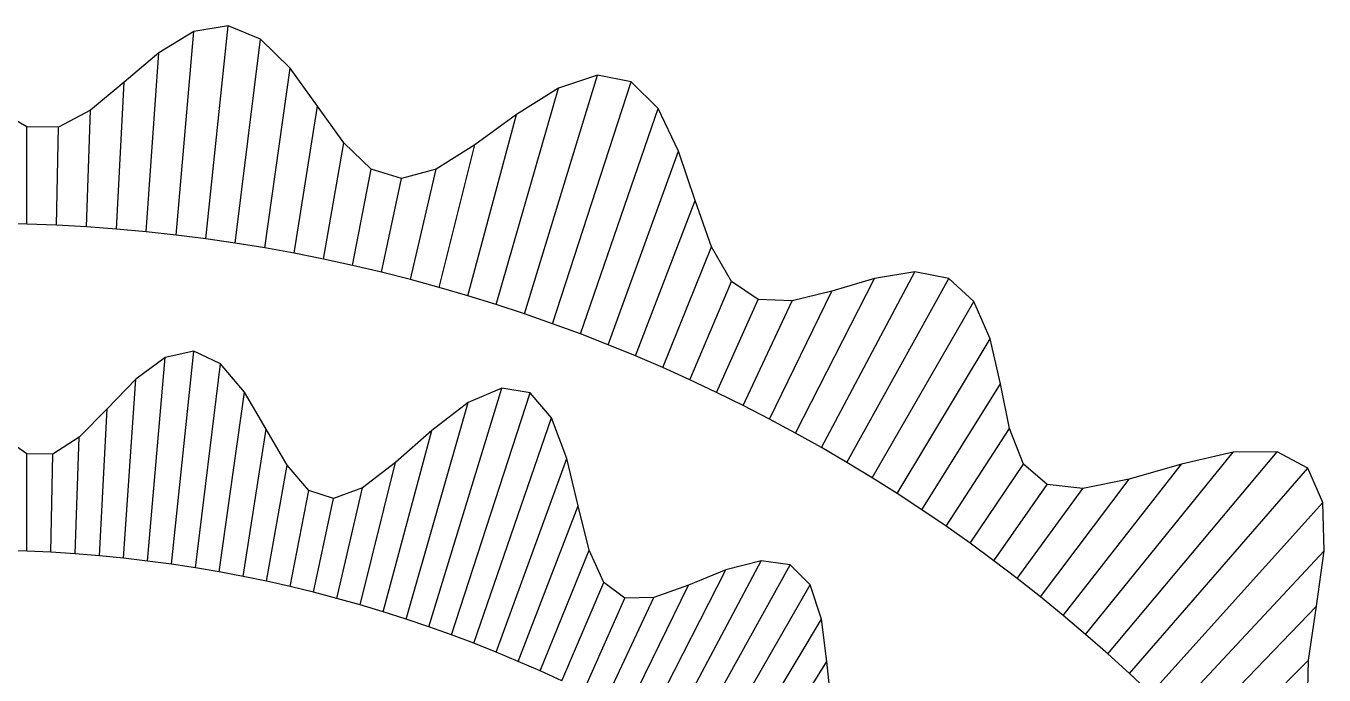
# Model space of a CAD drawing. Header units: metres. Extents: x -31.1 to 29.2, y -27.3 to 29.9.
# Drawn here: x -0.01 to 19.82, y 19.36 to 29.28 of the extents above; entities that cross this region are included whole.
import ezdxf

# ---------------------------------------------------------------- set-up
doc = ezdxf.new("R2010")
doc.units = ezdxf.units.M
for name, color, linetype in [('Fill', 3, 'Continuous'), ('Inner', 2, 'Continuous'), ('Outer', 1, 'Continuous')]:
    doc.layers.add(name, color=color, linetype=linetype)

msp = doc.modelspace()

# ---------------------------------------------------------------- linework, layer by layer
at = {"layer": 'Fill'}
for p, q in [((2.282, 26.081), (2.554, 29.193)), ((2.735, 26.023), (3.077, 29.278)), ((3.187, 25.958), (3.57, 29.078)), ((1.827, 26.131), (2.019, 28.869)), ((3.638, 25.885), (4.024, 28.633)), ((1.372, 26.172), (1.489, 28.418)), ((7.606, 24.877), (8.721, 28.526)), ((8.034, 24.727), (9.236, 28.425)), ((7.174, 25.02), (8.123, 28.329)), ((0.915, 26.206), (0.977, 27.992)), ((4.087, 25.803), (4.443, 28.053)), ((8.46, 24.57), (9.646, 28.015)), ((6.74, 25.154), (7.483, 27.926)), ((0, 26.25), (0, 27.736)), ((0.458, 26.232), (0.484, 27.733)), ((4.534, 25.714), (4.847, 27.489)), ((6.303, 25.282), (6.847, 27.46)), ((8.883, 24.406), (9.96, 27.366)), ((4.98, 25.618), (5.265, 27.087)), ((5.864, 25.401), (6.254, 27.091)), ((5.423, 25.513), (5.728, 26.947)), ((9.303, 24.234), (10.215, 26.611)), ((9.719, 24.055), (10.465, 25.902)), ((11.747, 23.055), (12.951, 25.418)), ((12.141, 22.834), (13.568, 25.518)), ((12.531, 22.606), (14.088, 25.416)), ((10.132, 23.869), (10.77, 25.373)), ((11.349, 23.269), (12.302, 25.224)), ((10.541, 23.676), (11.175, 25.099)), ((10.947, 23.476), (11.693, 25.075)), ((12.917, 22.372), (14.472, 25.066)), ((13.298, 22.132), (14.72, 24.498)), ((1.846, 21.1), (2.118, 24.212)), ((2.213, 21.051), (2.555, 24.305)), ((2.578, 20.995), (2.961, 24.115)), ((1.478, 21.143), (1.67, 23.881)), ((13.675, 21.884), (14.876, 23.806)), ((2.942, 20.933), (3.328, 23.682)), ((6.144, 20.096), (7.259, 23.744)), ((6.489, 19.972), (7.691, 23.669)), ((1.11, 21.179), (1.228, 23.425)), ((5.796, 20.213), (6.745, 23.523)), ((6.832, 19.843), (8.018, 23.287)), ((3.305, 20.865), (3.661, 23.115)), ((5.446, 20.325), (6.189, 23.096)), ((14.047, 21.631), (15.017, 23.123)), ((0.741, 21.209), (0.803, 22.995)), ((0, 21.25), (0, 22.736)), ((0.371, 21.233), (0.397, 22.734)), ((7.173, 19.707), (8.25, 22.668)), ((16.179, 19.979), (18.434, 22.764)), ((16.516, 19.683), (19.107, 22.77)), ((3.666, 20.79), (3.979, 22.565)), ((5.094, 20.43), (5.637, 22.608)), ((14.415, 21.371), (15.231, 22.581)), ((15.836, 20.269), (17.642, 22.581)), ((16.848, 19.381), (19.575, 22.519)), ((4.74, 20.529), (5.13, 22.219)), ((14.778, 21.105), (15.592, 22.268)), ((15.488, 20.554), (16.842, 22.349)), ((4.026, 20.71), (4.311, 22.179)), ((4.383, 20.623), (4.688, 22.056)), ((15.135, 20.832), (16.135, 22.208)), ((7.511, 19.566), (8.423, 21.943)), ((17.174, 19.074), (19.804, 21.995)), ((7.846, 19.419), (8.592, 21.266)), ((17.495, 18.761), (19.821, 21.255)), ((9.794, 18.419), (11.221, 21.103)), ((10.107, 18.233), (11.664, 21.043)), ((9.477, 18.6), (10.681, 20.963)), ((8.178, 19.267), (8.817, 20.771)), ((9.157, 18.775), (10.111, 20.73)), ((10.417, 18.042), (11.972, 20.736)), ((8.508, 19.108), (9.141, 20.531)), ((8.834, 18.944), (9.579, 20.543)), ((17.81, 18.443), (19.708, 20.409)), ((10.723, 17.846), (12.144, 20.212)), ((11.025, 17.644), (12.226, 19.566)), ((18.12, 18.12), (19.584, 19.584))]:
    msp.add_line(p, q, dxfattribs=at)
at = {"layer": 'Inner'}
for p, q in [((0, 26.25), (-0.458, 26.26)), ((0.458, 26.232), (0, 26.25)), ((0.915, 26.206), (0.458, 26.232)), ((1.372, 26.172), (0.915, 26.206)), ((1.827, 26.131), (1.372, 26.172)), ((2.282, 26.081), (1.827, 26.131)), ((2.735, 26.023), (2.282, 26.081)), ((3.187, 25.958), (2.735, 26.023)), ((3.638, 25.885), (3.187, 25.958)), ((4.087, 25.803), (3.638, 25.885)), ((4.534, 25.714), (4.087, 25.803)), ((4.98, 25.618), (4.534, 25.714)), ((5.423, 25.513), (4.98, 25.618)), ((5.864, 25.401), (5.423, 25.513)), ((6.303, 25.282), (5.864, 25.401)), ((6.74, 25.154), (6.303, 25.282)), ((7.174, 25.02), (6.74, 25.154)), ((7.606, 24.877), (7.174, 25.02)), ((8.034, 24.727), (7.606, 24.877)), ((8.46, 24.57), (8.034, 24.727)), ((8.883, 24.406), (8.46, 24.57)), ((9.303, 24.234), (8.883, 24.406)), ((9.719, 24.055), (9.303, 24.234)), ((10.132, 23.869), (9.719, 24.055)), ((10.541, 23.676), (10.132, 23.869)), ((10.947, 23.476), (10.541, 23.676)), ((11.349, 23.269), (10.947, 23.476)), ((11.747, 23.055), (11.349, 23.269)), ((12.141, 22.834), (11.747, 23.055)), ((12.531, 22.606), (12.141, 22.834)), ((12.917, 22.372), (12.531, 22.606)), ((13.298, 22.132), (12.917, 22.372)), ((13.675, 21.884), (13.298, 22.132)), ((14.047, 21.631), (13.675, 21.884)), ((14.415, 21.371), (14.047, 21.631)), ((0, 21.25), (-0.371, 21.261)), ((0.371, 21.233), (0, 21.25)), ((0.741, 21.209), (0.371, 21.233)), ((14.778, 21.105), (14.415, 21.371)), ((1.11, 21.179), (0.741, 21.209)), ((1.478, 21.143), (1.11, 21.179)), ((1.846, 21.1), (1.478, 21.143)), ((2.213, 21.051), (1.846, 21.1)), ((2.578, 20.995), (2.213, 21.051)), ((15.135, 20.832), (14.778, 21.105)), ((2.942, 20.933), (2.578, 20.995)), ((3.305, 20.865), (2.942, 20.933)), ((3.666, 20.79), (3.305, 20.865)), ((15.488, 20.554), (15.135, 20.832)), ((4.026, 20.71), (3.666, 20.79)), ((4.383, 20.623), (4.026, 20.71)), ((4.74, 20.529), (4.383, 20.623)), ((5.094, 20.43), (4.74, 20.529)), ((5.446, 20.325), (5.094, 20.43)), ((15.836, 20.269), (15.488, 20.554)), ((5.796, 20.213), (5.446, 20.325)), ((16.179, 19.979), (15.836, 20.269)), ((6.144, 20.096), (5.796, 20.213)), ((6.489, 19.972), (6.144, 20.096)), ((6.832, 19.843), (6.489, 19.972)), ((7.173, 19.707), (6.832, 19.843)), ((16.516, 19.683), (16.179, 19.979)), ((7.511, 19.566), (7.173, 19.707)), ((16.848, 19.381), (16.516, 19.683)), ((7.846, 19.419), (7.511, 19.566)), ((8.178, 19.267), (7.846, 19.419)), ((17.174, 19.074), (16.848, 19.381))]:
    msp.add_line(p, q, dxfattribs=at)
at = {"layer": 'Outer'}
for p, q in [((2.554, 29.193), (2.019, 28.869)), ((3.077, 29.278), (2.554, 29.193)), ((3.57, 29.078), (3.077, 29.278)), ((4.024, 28.633), (3.57, 29.078)), ((2.019, 28.869), (1.489, 28.418)), ((4.443, 28.053), (4.024, 28.633)), ((1.489, 28.418), (0.977, 27.992)), ((8.721, 28.526), (8.123, 28.329)), ((9.236, 28.425), (8.721, 28.526)), ((9.646, 28.015), (9.236, 28.425)), ((8.123, 28.329), (7.483, 27.926)), ((0, 27.736), (-0.489, 28.018)), ((0.977, 27.992), (0.484, 27.733)), ((4.847, 27.489), (4.443, 28.053)), ((9.96, 27.366), (9.646, 28.015)), ((7.483, 27.926), (6.847, 27.46)), ((0.484, 27.733), (0, 27.736)), ((5.265, 27.087), (4.847, 27.489)), ((6.847, 27.46), (6.254, 27.091)), ((10.215, 26.611), (9.96, 27.366)), ((5.728, 26.947), (5.265, 27.087)), ((6.254, 27.091), (5.728, 26.947)), ((10.465, 25.902), (10.215, 26.611)), ((10.77, 25.373), (10.465, 25.902)), ((12.951, 25.418), (12.302, 25.224)), ((13.568, 25.518), (12.951, 25.418)), ((14.088, 25.416), (13.568, 25.518)), ((14.472, 25.066), (14.088, 25.416)), ((11.175, 25.099), (10.77, 25.373)), ((12.302, 25.224), (11.693, 25.075)), ((11.693, 25.075), (11.175, 25.099)), ((14.72, 24.498), (14.472, 25.066)), ((14.876, 23.806), (14.72, 24.498)), ((2.118, 24.212), (1.67, 23.881)), ((2.555, 24.305), (2.118, 24.212)), ((2.961, 24.115), (2.555, 24.305)), ((3.328, 23.682), (2.961, 24.115)), ((1.67, 23.881), (1.228, 23.425)), ((15.017, 23.123), (14.876, 23.806)), ((3.661, 23.115), (3.328, 23.682)), ((7.259, 23.744), (6.745, 23.523)), ((7.691, 23.669), (7.259, 23.744)), ((8.018, 23.287), (7.691, 23.669)), ((1.228, 23.425), (0.803, 22.995)), ((6.745, 23.523), (6.189, 23.096)), ((8.25, 22.668), (8.018, 23.287)), ((0, 22.736), (-0.402, 23.019)), ((3.979, 22.565), (3.661, 23.115)), ((6.189, 23.096), (5.637, 22.608)), ((15.231, 22.581), (15.017, 23.123)), ((0.803, 22.995), (0.397, 22.734)), ((0.397, 22.734), (0, 22.736)), ((8.423, 21.943), (8.25, 22.668)), ((18.434, 22.764), (17.642, 22.581)), ((19.107, 22.77), (18.434, 22.764)), ((19.575, 22.519), (19.107, 22.77)), ((4.311, 22.179), (3.979, 22.565)), ((5.637, 22.608), (5.13, 22.219)), ((15.592, 22.268), (15.231, 22.581)), ((17.642, 22.581), (16.842, 22.349)), ((19.804, 21.995), (19.575, 22.519)), ((5.13, 22.219), (4.688, 22.056)), ((16.135, 22.208), (15.592, 22.268)), ((16.842, 22.349), (16.135, 22.208)), ((4.688, 22.056), (4.311, 22.179)), ((8.592, 21.266), (8.423, 21.943)), ((19.821, 21.255), (19.804, 21.995)), ((8.817, 20.771), (8.592, 21.266)), ((19.708, 20.409), (19.821, 21.255)), ((11.221, 21.103), (10.681, 20.963)), ((11.664, 21.043), (11.221, 21.103)), ((11.972, 20.736), (11.664, 21.043)), ((10.681, 20.963), (10.111, 20.73)), ((9.141, 20.531), (8.817, 20.771)), ((10.111, 20.73), (9.579, 20.543)), ((12.144, 20.212), (11.972, 20.736)), ((9.579, 20.543), (9.141, 20.531)), ((19.584, 19.584), (19.708, 20.409)), ((12.226, 19.566), (12.144, 20.212)), ((12.293, 18.93), (12.226, 19.566)), ((19.566, 18.895), (19.584, 19.584))]:
    msp.add_line(p, q, dxfattribs=at)

doc.saveas('drawing.dxf')
